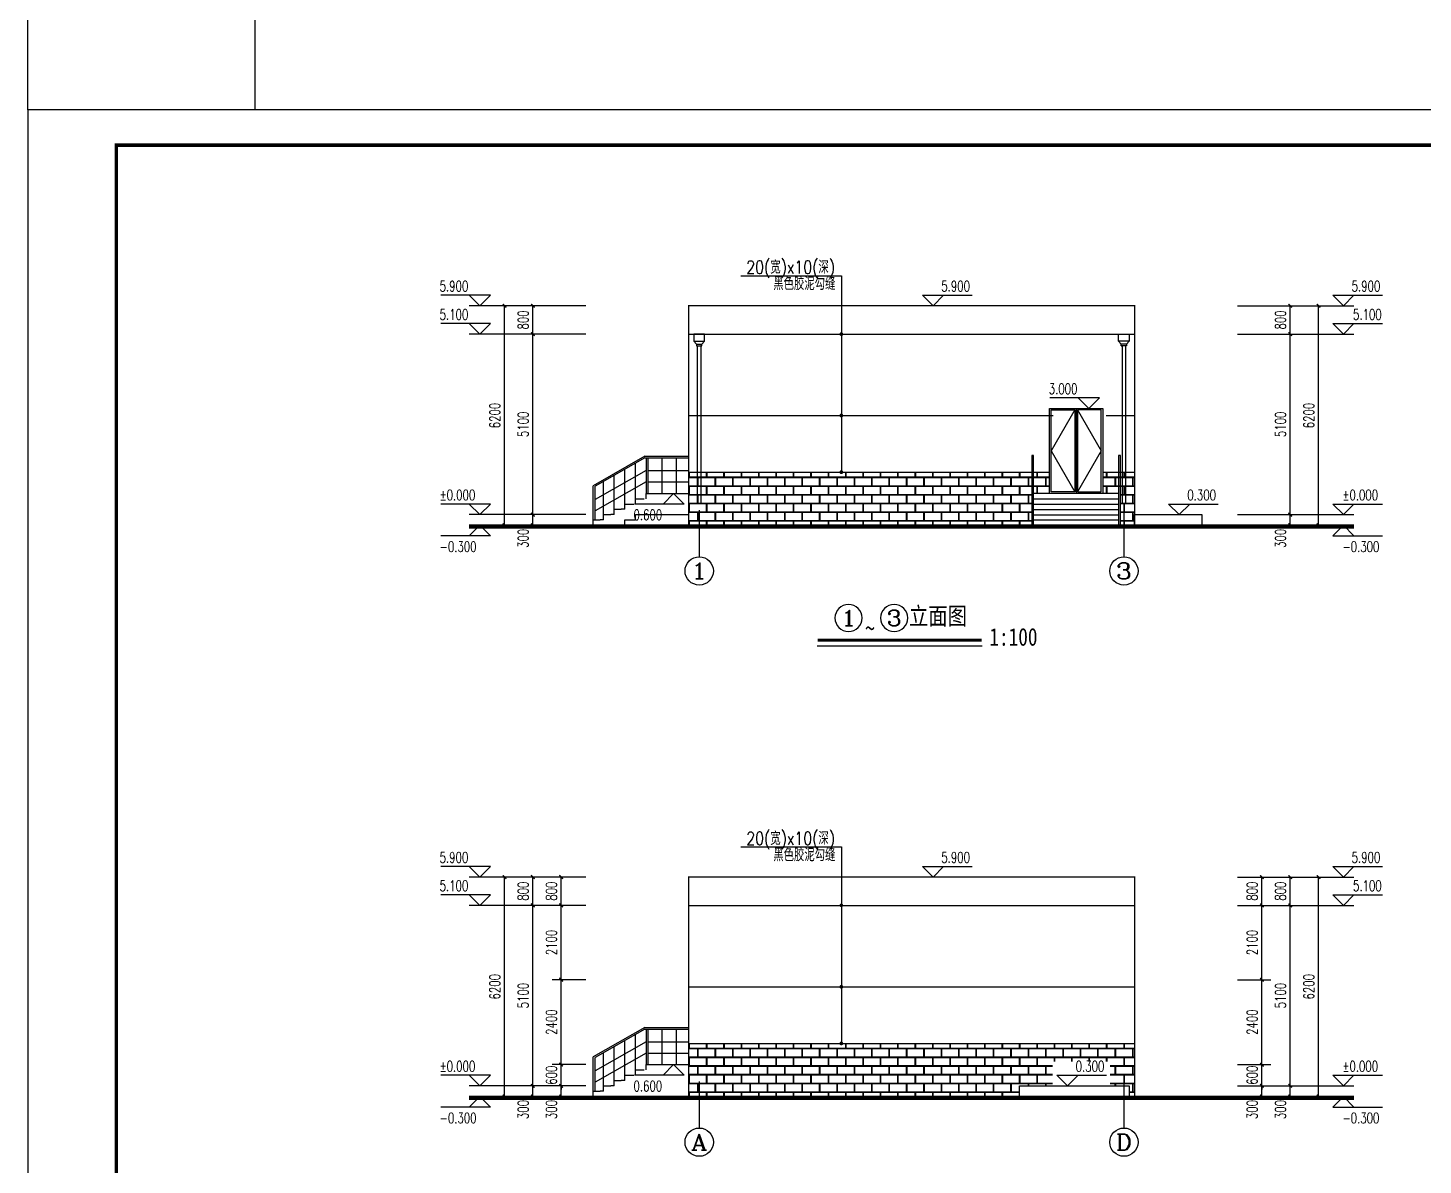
# Model space of a CAD drawing. Extents: x 5066963 to 5185393, y -485691 to -238129.
# Drawn here: x 5095824 to 5135242, y -456108 to -423979 of the extents above; entities that cross this region are included whole.
import ezdxf
from ezdxf.enums import TextEntityAlignment as Align

# ---------------------------------------------------------------- set-up
doc = ezdxf.new("R2010")
doc.units = 0
doc.header["$LTSCALE"] = 1000
doc.header["$MEASUREMENT"] = 0
doc.linetypes.add('DASH', pattern=[0.35, 0.25, -0.1])
doc.layers.get('0').update_dxf_attribs({"linetype": 'CONTINUOUS'})
doc.layers.get('Defpoints').update_dxf_attribs({"linetype": 'CONTINUOUS'})
doc.layers.add('_0', color=7, linetype='CONTINUOUS', lineweight=25)
for name, color, linetype in [('AXIS', 3, 'CONTINUOUS'), ('AXIS_TEXT', 7, 'CONTINUOUS'), ('DIM_ELEV', 3, 'CONTINUOUS'), ('E_STRM', 7, 'CONTINUOUS'), ('PUB_DIM', 3, 'CONTINUOUS'), ('PUB_TEXT', 7, 'CONTINUOUS'), ('PUB_TITLE', 4, 'CONTINUOUS'), ('WINDOW', 4, 'CONTINUOUS'), ('图名', 15, 'CONTINUOUS'), ('填充', 251, 'CONTINUOUS')]:
    doc.layers.add(name, color=color, linetype=linetype)
doc.styles.add('_HZTXT', font='txt.shx', dxfattribs={"width": 0.8, "bigfont": 'HZTXT.shx'})
doc.styles.add('_TCH_AXIS', font='COMPLEX', dxfattribs={"bigfont": 'GBCBIG'})
doc.styles.add('_TCH_DIM', font='SIMPLEX', dxfattribs={"bigfont": 'GBCBIG'})
doc.styles.add('_TCH_DIM_T3', font='SIMPLEX', dxfattribs={"width": 0.705882, "bigfont": 'GBCBIG'})
doc.styles.add('COMPLEX', font='COMPLEX')
doc.styles.add('宋体', font='', dxfattribs={"width": 0.7})
doc.styles.get('宋体').set_extended_font_data('SimSun')
doc.dimstyles.new('_TCH_ARCH&&100', dxfattribs={"dimtxt": 297.5, "dimasz": 100, "dimexe": 250, "dimexo": 300, "dimgap": 126.25, "dimtad": 1, "dimdec": 0, "dimzin": 0, "dimdsep": 46, "dimtxsty": '_TCH_DIM_T3', "dimblk": 'ARCHTICK', "dimcen": 0.09, "dimclrt": 7, "dimazin": 2, "dimtfac": 1, "dimtdec": 0, "dimtix": 1, "dimtmove": 2, "dimatfit": 3, "dimfxl": 0, "dimtolj": 1, "dimtzin": 0, "dimarcsym": 0})

# ---------------------------------------------------------------- blocks, each defined once
blk = doc.blocks.new('_ArchTick')
at = {"color": 0, "linetype": 'ByBlock', "const_width": 0.4}
blk.add_lwpolyline([(-0.5, -0.5), (0.5, 0.5)], dxfattribs=at)
blk = doc.blocks.new('*D131')
at = {"layer": 'Defpoints', "color": 0}
for p in [(5129696, -453869), (5130689, -453869), (5129696, -454169)]:
    blk.add_point(p, dxfattribs=at)
at = {"layer": 'PUB_DIM', "color": 0, "lineweight": -2}
for p, q in [((5129996, -453869), (5130939, -453869)), ((5130689, -454169), (5130689, -453869)), ((5129996, -454169), (5130939, -454169))]:
    blk.add_line(p, q, dxfattribs=at)
at = {"layer": 'PUB_DIM', "color": 0, "lineweight": -2, "xscale": 100, "yscale": 100, "zscale": 100}
for p, rotation in [((5130689, -453869), 90), ((5130689, -454169), 270)]:
    blk.add_blockref('_ArchTick', p, dxfattribs=dict(at, rotation=rotation))
at = {"layer": 'PUB_DIM', "color": 7, "insert": (5130414, -454539), "char_height": 297.5, "attachment_point": 5, "rotation": 90, "style": '_TCH_DIM_T3'}
blk.add_mtext('\\A1;300', dxfattribs=at)
blk = doc.blocks.new('*D132')
at = {"layer": 'Defpoints', "color": 0}
for p in [(5129696, -453269), (5130689, -453269), (5129696, -453869)]:
    blk.add_point(p, dxfattribs=at)
at = {"layer": 'PUB_DIM', "color": 0, "lineweight": -2}
for p, q in [((5129996, -453269), (5130939, -453269)), ((5130689, -453269), (5130689, -453169)), ((5130689, -453869), (5130689, -453269)), ((5129996, -453869), (5130939, -453869)), ((5130689, -453869), (5130689, -453969))]:
    blk.add_line(p, q, dxfattribs=at)
at = {"layer": 'PUB_DIM', "color": 0, "lineweight": -2, "xscale": 100, "yscale": 100, "zscale": 100}
for p, rotation in [((5130689, -453269), 270), ((5130689, -453869), 90)]:
    blk.add_blockref('_ArchTick', p, dxfattribs=dict(at, rotation=rotation))
at = {"layer": 'PUB_DIM', "color": 7, "insert": (5130414, -453569), "char_height": 297.5, "attachment_point": 5, "rotation": 90, "style": '_TCH_DIM_T3'}
blk.add_mtext('\\A1;600', dxfattribs=at)
blk = doc.blocks.new('*D133')
at = {"layer": 'Defpoints', "color": 0}
for p in [(5129696, -450869), (5130689, -450869), (5129696, -453269)]:
    blk.add_point(p, dxfattribs=at)
at = {"layer": 'PUB_DIM', "color": 0, "lineweight": -2}
for p, q in [((5129996, -450869), (5130939, -450869)), ((5130689, -453269), (5130689, -450869)), ((5129996, -453269), (5130939, -453269))]:
    blk.add_line(p, q, dxfattribs=at)
at = {"layer": 'PUB_DIM', "color": 0, "lineweight": -2, "xscale": 100, "yscale": 100, "zscale": 100}
for p, rotation in [((5130689, -450869), 90), ((5130689, -453269), 270)]:
    blk.add_blockref('_ArchTick', p, dxfattribs=dict(at, rotation=rotation))
at = {"layer": 'PUB_DIM', "color": 7, "insert": (5130414, -452069), "char_height": 297.5, "attachment_point": 5, "rotation": 90, "style": '_TCH_DIM_T3'}
blk.add_mtext('\\A1;2400', dxfattribs=at)
blk = doc.blocks.new('*D134')
at = {"layer": 'Defpoints', "color": 0}
for p in [(5129696, -448769), (5130689, -448769), (5129696, -450869)]:
    blk.add_point(p, dxfattribs=at)
at = {"layer": 'PUB_DIM', "color": 0, "lineweight": -2}
for p, q in [((5129996, -448769), (5130939, -448769)), ((5130689, -450869), (5130689, -448769)), ((5129996, -450869), (5130939, -450869))]:
    blk.add_line(p, q, dxfattribs=at)
at = {"layer": 'PUB_DIM', "color": 0, "lineweight": -2, "xscale": 100, "yscale": 100, "zscale": 100}
for p, rotation in [((5130689, -448769), 90), ((5130689, -450869), 270)]:
    blk.add_blockref('_ArchTick', p, dxfattribs=dict(at, rotation=rotation))
at = {"layer": 'PUB_DIM', "color": 7, "insert": (5130414, -449819), "char_height": 297.5, "attachment_point": 5, "rotation": 90, "style": '_TCH_DIM_T3'}
blk.add_mtext('\\A1;2100', dxfattribs=at)
blk = doc.blocks.new('*D135')
at = {"layer": 'Defpoints', "color": 0}
for p in [(5129696, -447969), (5130689, -447969), (5129696, -448769)]:
    blk.add_point(p, dxfattribs=at)
at = {"layer": 'PUB_DIM', "color": 0, "lineweight": -2}
for p, q in [((5129996, -447969), (5130939, -447969)), ((5130689, -448769), (5130689, -447969)), ((5129996, -448769), (5130939, -448769))]:
    blk.add_line(p, q, dxfattribs=at)
at = {"layer": 'PUB_DIM', "color": 0, "lineweight": -2, "xscale": 100, "yscale": 100, "zscale": 100}
for p, rotation in [((5130689, -447969), 90), ((5130689, -448769), 270)]:
    blk.add_blockref('_ArchTick', p, dxfattribs=dict(at, rotation=rotation))
at = {"layer": 'PUB_DIM', "color": 7, "insert": (5130414, -448369), "char_height": 297.5, "attachment_point": 5, "rotation": 90, "style": '_TCH_DIM_T3'}
blk.add_mtext('\\A1;800', dxfattribs=at)
blk = doc.blocks.new('*D136')
at = {"layer": 'Defpoints', "color": 0}
for p in [(5110890, -453869), (5111884, -453869), (5111884, -454169)]:
    blk.add_point(p, dxfattribs=at)
at = {"layer": 'PUB_DIM', "color": 0, "lineweight": -2}
for p, q in [((5111584, -453869), (5110640, -453869)), ((5110890, -454169), (5110890, -453869)), ((5111584, -454169), (5110640, -454169))]:
    blk.add_line(p, q, dxfattribs=at)
at = {"layer": 'PUB_DIM', "color": 0, "lineweight": -2, "xscale": 100, "yscale": 100, "zscale": 100}
for p, rotation in [((5110890, -453869), 90), ((5110890, -454169), 270)]:
    blk.add_blockref('_ArchTick', p, dxfattribs=dict(at, rotation=rotation))
at = {"layer": 'PUB_DIM', "color": 7, "insert": (5110615, -454539), "char_height": 297.5, "attachment_point": 5, "rotation": 90, "style": '_TCH_DIM_T3'}
blk.add_mtext('\\A1;300', dxfattribs=at)
blk = doc.blocks.new('*D137')
at = {"layer": 'Defpoints', "color": 0}
for p in [(5110890, -453269), (5111884, -453269), (5111884, -453869)]:
    blk.add_point(p, dxfattribs=at)
at = {"layer": 'PUB_DIM', "color": 0, "lineweight": -2}
for p, q in [((5111584, -453269), (5110640, -453269)), ((5110890, -453269), (5110890, -453169)), ((5110890, -453869), (5110890, -453269)), ((5111584, -453869), (5110640, -453869)), ((5110890, -453869), (5110890, -453969))]:
    blk.add_line(p, q, dxfattribs=at)
at = {"layer": 'PUB_DIM', "color": 0, "lineweight": -2, "xscale": 100, "yscale": 100, "zscale": 100}
for p, rotation in [((5110890, -453269), 270), ((5110890, -453869), 90)]:
    blk.add_blockref('_ArchTick', p, dxfattribs=dict(at, rotation=rotation))
at = {"layer": 'PUB_DIM', "color": 7, "insert": (5110615, -453569), "char_height": 297.5, "attachment_point": 5, "rotation": 90, "style": '_TCH_DIM_T3'}
blk.add_mtext('\\A1;600', dxfattribs=at)
blk = doc.blocks.new('*D138')
at = {"layer": 'Defpoints', "color": 0}
for p in [(5110890, -450869), (5111884, -450869), (5111884, -453269)]:
    blk.add_point(p, dxfattribs=at)
at = {"layer": 'PUB_DIM', "color": 0, "lineweight": -2}
for p, q in [((5111584, -450869), (5110640, -450869)), ((5110890, -453269), (5110890, -450869)), ((5111584, -453269), (5110640, -453269))]:
    blk.add_line(p, q, dxfattribs=at)
at = {"layer": 'PUB_DIM', "color": 0, "lineweight": -2, "xscale": 100, "yscale": 100, "zscale": 100}
for p, rotation in [((5110890, -450869), 90), ((5110890, -453269), 270)]:
    blk.add_blockref('_ArchTick', p, dxfattribs=dict(at, rotation=rotation))
at = {"layer": 'PUB_DIM', "color": 7, "insert": (5110615, -452069), "char_height": 297.5, "attachment_point": 5, "rotation": 90, "style": '_TCH_DIM_T3'}
blk.add_mtext('\\A1;2400', dxfattribs=at)
blk = doc.blocks.new('*D139')
at = {"layer": 'Defpoints', "color": 0}
for p in [(5110890, -448769), (5111884, -448769), (5111884, -450869)]:
    blk.add_point(p, dxfattribs=at)
at = {"layer": 'PUB_DIM', "color": 0, "lineweight": -2}
for p, q in [((5111584, -448769), (5110640, -448769)), ((5110890, -450869), (5110890, -448769)), ((5111584, -450869), (5110640, -450869))]:
    blk.add_line(p, q, dxfattribs=at)
at = {"layer": 'PUB_DIM', "color": 0, "lineweight": -2, "xscale": 100, "yscale": 100, "zscale": 100}
for p, rotation in [((5110890, -448769), 90), ((5110890, -450869), 270)]:
    blk.add_blockref('_ArchTick', p, dxfattribs=dict(at, rotation=rotation))
at = {"layer": 'PUB_DIM', "color": 7, "insert": (5110615, -449819), "char_height": 297.5, "attachment_point": 5, "rotation": 90, "style": '_TCH_DIM_T3'}
blk.add_mtext('\\A1;2100', dxfattribs=at)
blk = doc.blocks.new('*D140')
at = {"layer": 'Defpoints', "color": 0}
for p in [(5110890, -447969), (5111884, -447969), (5111884, -448769)]:
    blk.add_point(p, dxfattribs=at)
at = {"layer": 'PUB_DIM', "color": 0, "lineweight": -2}
for p, q in [((5111584, -447969), (5110640, -447969)), ((5110890, -448769), (5110890, -447969)), ((5111584, -448769), (5110640, -448769))]:
    blk.add_line(p, q, dxfattribs=at)
at = {"layer": 'PUB_DIM', "color": 0, "lineweight": -2, "xscale": 100, "yscale": 100, "zscale": 100}
for p, rotation in [((5110890, -447969), 90), ((5110890, -448769), 270)]:
    blk.add_blockref('_ArchTick', p, dxfattribs=dict(at, rotation=rotation))
at = {"layer": 'PUB_DIM', "color": 7, "insert": (5110615, -448369), "char_height": 297.5, "attachment_point": 5, "rotation": 90, "style": '_TCH_DIM_T3'}
blk.add_mtext('\\A1;800', dxfattribs=at)
blk = doc.blocks.new('*D153')
at = {"layer": 'Defpoints', "color": 0}
for p in [(5129696, -447969), (5132289, -447969), (5129696, -454169)]:
    blk.add_point(p, dxfattribs=at)
at = {"layer": 'PUB_DIM', "color": 0, "lineweight": -2}
for p, q in [((5129996, -447969), (5132539, -447969)), ((5132289, -454169), (5132289, -447969)), ((5129996, -454169), (5132539, -454169))]:
    blk.add_line(p, q, dxfattribs=at)
at = {"layer": 'PUB_DIM', "color": 0, "lineweight": -2, "xscale": 100, "yscale": 100, "zscale": 100}
for p, rotation in [((5132289, -447969), 90), ((5132289, -454169), 270)]:
    blk.add_blockref('_ArchTick', p, dxfattribs=dict(at, rotation=rotation))
at = {"layer": 'PUB_DIM', "color": 7, "insert": (5132014, -451069), "char_height": 297.5, "attachment_point": 5, "rotation": 90, "style": '_TCH_DIM_T3'}
blk.add_mtext('\\A1;6200', dxfattribs=at)
blk = doc.blocks.new('*D154')
at = {"layer": 'Defpoints', "color": 0}
for p in [(5129696, -453869), (5131489, -453869), (5129696, -454169)]:
    blk.add_point(p, dxfattribs=at)
at = {"layer": 'PUB_DIM', "color": 0, "lineweight": -2}
for p, q in [((5129996, -453869), (5131739, -453869)), ((5131489, -454169), (5131489, -453869)), ((5129996, -454169), (5131739, -454169))]:
    blk.add_line(p, q, dxfattribs=at)
at = {"layer": 'PUB_DIM', "color": 0, "lineweight": -2, "xscale": 100, "yscale": 100, "zscale": 100}
for p, rotation in [((5131489, -453869), 90), ((5131489, -454169), 270)]:
    blk.add_blockref('_ArchTick', p, dxfattribs=dict(at, rotation=rotation))
at = {"layer": 'PUB_DIM', "color": 7, "insert": (5131214, -454539), "char_height": 297.5, "attachment_point": 5, "rotation": 90, "style": '_TCH_DIM_T3'}
blk.add_mtext('\\A1;300', dxfattribs=at)
blk = doc.blocks.new('*D155')
at = {"layer": 'Defpoints', "color": 0}
for p in [(5129696, -448769), (5131489, -448769), (5129696, -453869)]:
    blk.add_point(p, dxfattribs=at)
at = {"layer": 'PUB_DIM', "color": 0, "lineweight": -2}
for p, q in [((5129996, -448769), (5131739, -448769)), ((5131489, -453869), (5131489, -448769)), ((5129996, -453869), (5131739, -453869))]:
    blk.add_line(p, q, dxfattribs=at)
at = {"layer": 'PUB_DIM', "color": 0, "lineweight": -2, "xscale": 100, "yscale": 100, "zscale": 100}
for p, rotation in [((5131489, -448769), 90), ((5131489, -453869), 270)]:
    blk.add_blockref('_ArchTick', p, dxfattribs=dict(at, rotation=rotation))
at = {"layer": 'PUB_DIM', "color": 7, "insert": (5131214, -451319), "char_height": 297.5, "attachment_point": 5, "rotation": 90, "style": '_TCH_DIM_T3'}
blk.add_mtext('\\A1;5100', dxfattribs=at)
blk = doc.blocks.new('*D156')
at = {"layer": 'Defpoints', "color": 0}
for p in [(5129696, -447969), (5131489, -447969), (5129696, -448769)]:
    blk.add_point(p, dxfattribs=at)
at = {"layer": 'PUB_DIM', "color": 0, "lineweight": -2}
for p, q in [((5129996, -447969), (5131739, -447969)), ((5131489, -448769), (5131489, -447969)), ((5129996, -448769), (5131739, -448769))]:
    blk.add_line(p, q, dxfattribs=at)
at = {"layer": 'PUB_DIM', "color": 0, "lineweight": -2, "xscale": 100, "yscale": 100, "zscale": 100}
for p, rotation in [((5131489, -447969), 90), ((5131489, -448769), 270)]:
    blk.add_blockref('_ArchTick', p, dxfattribs=dict(at, rotation=rotation))
at = {"layer": 'PUB_DIM', "color": 7, "insert": (5131214, -448369), "char_height": 297.5, "attachment_point": 5, "rotation": 90, "style": '_TCH_DIM_T3'}
blk.add_mtext('\\A1;800', dxfattribs=at)
blk = doc.blocks.new('*D157')
at = {"layer": 'Defpoints', "color": 0}
for p in [(5109290, -447969), (5111884, -447969), (5111884, -454169)]:
    blk.add_point(p, dxfattribs=at)
at = {"layer": 'PUB_DIM', "color": 0, "lineweight": -2}
for p, q in [((5111584, -447969), (5109040, -447969)), ((5109290, -454169), (5109290, -447969)), ((5111584, -454169), (5109040, -454169))]:
    blk.add_line(p, q, dxfattribs=at)
at = {"layer": 'PUB_DIM', "color": 0, "lineweight": -2, "xscale": 100, "yscale": 100, "zscale": 100}
for p, rotation in [((5109290, -447969), 90), ((5109290, -454169), 270)]:
    blk.add_blockref('_ArchTick', p, dxfattribs=dict(at, rotation=rotation))
at = {"layer": 'PUB_DIM', "color": 7, "insert": (5109015, -451069), "char_height": 297.5, "attachment_point": 5, "rotation": 90, "style": '_TCH_DIM_T3'}
blk.add_mtext('\\A1;6200', dxfattribs=at)
blk = doc.blocks.new('*D158')
at = {"layer": 'Defpoints', "color": 0}
for p in [(5110090, -453869), (5111884, -453869), (5111884, -454169)]:
    blk.add_point(p, dxfattribs=at)
at = {"layer": 'PUB_DIM', "color": 0, "lineweight": -2}
for p, q in [((5111584, -453869), (5109840, -453869)), ((5110090, -454169), (5110090, -453869)), ((5111584, -454169), (5109840, -454169))]:
    blk.add_line(p, q, dxfattribs=at)
at = {"layer": 'PUB_DIM', "color": 0, "lineweight": -2, "xscale": 100, "yscale": 100, "zscale": 100}
for p, rotation in [((5110090, -453869), 90), ((5110090, -454169), 270)]:
    blk.add_blockref('_ArchTick', p, dxfattribs=dict(at, rotation=rotation))
at = {"layer": 'PUB_DIM', "color": 7, "insert": (5109815, -454539), "char_height": 297.5, "attachment_point": 5, "rotation": 90, "style": '_TCH_DIM_T3'}
blk.add_mtext('\\A1;300', dxfattribs=at)
blk = doc.blocks.new('*D159')
at = {"layer": 'Defpoints', "color": 0}
for p in [(5110090, -448769), (5111884, -448769), (5111884, -453869)]:
    blk.add_point(p, dxfattribs=at)
at = {"layer": 'PUB_DIM', "color": 0, "lineweight": -2}
for p, q in [((5111584, -448769), (5109840, -448769)), ((5110090, -453869), (5110090, -448769)), ((5111584, -453869), (5109840, -453869))]:
    blk.add_line(p, q, dxfattribs=at)
at = {"layer": 'PUB_DIM', "color": 0, "lineweight": -2, "xscale": 100, "yscale": 100, "zscale": 100}
for p, rotation in [((5110090, -448769), 90), ((5110090, -453869), 270)]:
    blk.add_blockref('_ArchTick', p, dxfattribs=dict(at, rotation=rotation))
at = {"layer": 'PUB_DIM', "color": 7, "insert": (5109815, -451319), "char_height": 297.5, "attachment_point": 5, "rotation": 90, "style": '_TCH_DIM_T3'}
blk.add_mtext('\\A1;5100', dxfattribs=at)
blk = doc.blocks.new('*D160')
at = {"layer": 'Defpoints', "color": 0}
for p in [(5110090, -447969), (5111884, -447969), (5111884, -448769)]:
    blk.add_point(p, dxfattribs=at)
at = {"layer": 'PUB_DIM', "color": 0, "lineweight": -2}
for p, q in [((5111584, -447969), (5109840, -447969)), ((5110090, -448769), (5110090, -447969)), ((5111584, -448769), (5109840, -448769))]:
    blk.add_line(p, q, dxfattribs=at)
at = {"layer": 'PUB_DIM', "color": 0, "lineweight": -2, "xscale": 100, "yscale": 100, "zscale": 100}
for p, rotation in [((5110090, -447969), 90), ((5110090, -448769), 270)]:
    blk.add_blockref('_ArchTick', p, dxfattribs=dict(at, rotation=rotation))
at = {"layer": 'PUB_DIM', "color": 7, "insert": (5109815, -448369), "char_height": 297.5, "attachment_point": 5, "rotation": 90, "style": '_TCH_DIM_T3'}
blk.add_mtext('\\A1;800', dxfattribs=at)
blk = doc.blocks.new('*D169')
at = {"layer": 'Defpoints', "color": 0}
for p in [(5129696, -431830), (5132289, -431830), (5129696, -438030)]:
    blk.add_point(p, dxfattribs=at)
at = {"layer": 'PUB_DIM', "color": 0, "lineweight": -2}
for p, q in [((5129996, -431830), (5132539, -431830)), ((5132289, -438030), (5132289, -431830)), ((5129996, -438030), (5132539, -438030))]:
    blk.add_line(p, q, dxfattribs=at)
at = {"layer": 'PUB_DIM', "color": 0, "lineweight": -2, "xscale": 100, "yscale": 100, "zscale": 100}
for p, rotation in [((5132289, -431830), 90), ((5132289, -438030), 270)]:
    blk.add_blockref('_ArchTick', p, dxfattribs=dict(at, rotation=rotation))
at = {"layer": 'PUB_DIM', "color": 7, "insert": (5132014, -434930), "char_height": 297.5, "attachment_point": 5, "rotation": 90, "style": '_TCH_DIM_T3'}
blk.add_mtext('\\A1;6200', dxfattribs=at)
blk = doc.blocks.new('*D170')
at = {"layer": 'Defpoints', "color": 0}
for p in [(5129696, -437730), (5131489, -437730), (5129696, -438030)]:
    blk.add_point(p, dxfattribs=at)
at = {"layer": 'PUB_DIM', "color": 0, "lineweight": -2}
for p, q in [((5129996, -437730), (5131739, -437730)), ((5131489, -438030), (5131489, -437730)), ((5129996, -438030), (5131739, -438030))]:
    blk.add_line(p, q, dxfattribs=at)
at = {"layer": 'PUB_DIM', "color": 0, "lineweight": -2, "xscale": 100, "yscale": 100, "zscale": 100}
for p, rotation in [((5131489, -437730), 90), ((5131489, -438030), 270)]:
    blk.add_blockref('_ArchTick', p, dxfattribs=dict(at, rotation=rotation))
at = {"layer": 'PUB_DIM', "color": 7, "insert": (5131214, -438400), "char_height": 297.5, "attachment_point": 5, "rotation": 90, "style": '_TCH_DIM_T3'}
blk.add_mtext('\\A1;300', dxfattribs=at)
blk = doc.blocks.new('*D171')
at = {"layer": 'Defpoints', "color": 0}
for p in [(5129696, -432630), (5131489, -432630), (5129696, -437730)]:
    blk.add_point(p, dxfattribs=at)
at = {"layer": 'PUB_DIM', "color": 0, "lineweight": -2}
for p, q in [((5129996, -432630), (5131739, -432630)), ((5131489, -437730), (5131489, -432630)), ((5129996, -437730), (5131739, -437730))]:
    blk.add_line(p, q, dxfattribs=at)
at = {"layer": 'PUB_DIM', "color": 0, "lineweight": -2, "xscale": 100, "yscale": 100, "zscale": 100}
for p, rotation in [((5131489, -432630), 90), ((5131489, -437730), 270)]:
    blk.add_blockref('_ArchTick', p, dxfattribs=dict(at, rotation=rotation))
at = {"layer": 'PUB_DIM', "color": 7, "insert": (5131214, -435180), "char_height": 297.5, "attachment_point": 5, "rotation": 90, "style": '_TCH_DIM_T3'}
blk.add_mtext('\\A1;5100', dxfattribs=at)
blk = doc.blocks.new('*D172')
at = {"layer": 'Defpoints', "color": 0}
for p in [(5129696, -431830), (5131489, -431830), (5129696, -432630)]:
    blk.add_point(p, dxfattribs=at)
at = {"layer": 'PUB_DIM', "color": 0, "lineweight": -2}
for p, q in [((5129996, -431830), (5131739, -431830)), ((5131489, -432630), (5131489, -431830)), ((5129996, -432630), (5131739, -432630))]:
    blk.add_line(p, q, dxfattribs=at)
at = {"layer": 'PUB_DIM', "color": 0, "lineweight": -2, "xscale": 100, "yscale": 100, "zscale": 100}
for p, rotation in [((5131489, -431830), 90), ((5131489, -432630), 270)]:
    blk.add_blockref('_ArchTick', p, dxfattribs=dict(at, rotation=rotation))
at = {"layer": 'PUB_DIM', "color": 7, "insert": (5131214, -432230), "char_height": 297.5, "attachment_point": 5, "rotation": 90, "style": '_TCH_DIM_T3'}
blk.add_mtext('\\A1;800', dxfattribs=at)
blk = doc.blocks.new('*D173')
at = {"layer": 'Defpoints', "color": 0}
for p in [(5109290, -431830), (5111884, -431830), (5111884, -438030)]:
    blk.add_point(p, dxfattribs=at)
at = {"layer": 'PUB_DIM', "color": 0, "lineweight": -2}
for p, q in [((5111584, -431830), (5109040, -431830)), ((5109290, -438030), (5109290, -431830)), ((5111584, -438030), (5109040, -438030))]:
    blk.add_line(p, q, dxfattribs=at)
at = {"layer": 'PUB_DIM', "color": 0, "lineweight": -2, "xscale": 100, "yscale": 100, "zscale": 100}
for p, rotation in [((5109290, -431830), 90), ((5109290, -438030), 270)]:
    blk.add_blockref('_ArchTick', p, dxfattribs=dict(at, rotation=rotation))
at = {"layer": 'PUB_DIM', "color": 7, "insert": (5109015, -434930), "char_height": 297.5, "attachment_point": 5, "rotation": 90, "style": '_TCH_DIM_T3'}
blk.add_mtext('\\A1;6200', dxfattribs=at)
blk = doc.blocks.new('*D174')
at = {"layer": 'Defpoints', "color": 0}
for p in [(5110090, -437730), (5111884, -437730), (5111884, -438030)]:
    blk.add_point(p, dxfattribs=at)
at = {"layer": 'PUB_DIM', "color": 0, "lineweight": -2}
for p, q in [((5111584, -437730), (5109840, -437730)), ((5110090, -438030), (5110090, -437730)), ((5111584, -438030), (5109840, -438030))]:
    blk.add_line(p, q, dxfattribs=at)
at = {"layer": 'PUB_DIM', "color": 0, "lineweight": -2, "xscale": 100, "yscale": 100, "zscale": 100}
for p, rotation in [((5110090, -437730), 90), ((5110090, -438030), 270)]:
    blk.add_blockref('_ArchTick', p, dxfattribs=dict(at, rotation=rotation))
at = {"layer": 'PUB_DIM', "color": 7, "insert": (5109815, -438400), "char_height": 297.5, "attachment_point": 5, "rotation": 90, "style": '_TCH_DIM_T3'}
blk.add_mtext('\\A1;300', dxfattribs=at)
blk = doc.blocks.new('*D175')
at = {"layer": 'Defpoints', "color": 0}
for p in [(5110090, -432630), (5111884, -432630), (5111884, -437730)]:
    blk.add_point(p, dxfattribs=at)
at = {"layer": 'PUB_DIM', "color": 0, "lineweight": -2}
for p, q in [((5111584, -432630), (5109840, -432630)), ((5110090, -437730), (5110090, -432630)), ((5111584, -437730), (5109840, -437730))]:
    blk.add_line(p, q, dxfattribs=at)
at = {"layer": 'PUB_DIM', "color": 0, "lineweight": -2, "xscale": 100, "yscale": 100, "zscale": 100}
for p, rotation in [((5110090, -432630), 90), ((5110090, -437730), 270)]:
    blk.add_blockref('_ArchTick', p, dxfattribs=dict(at, rotation=rotation))
at = {"layer": 'PUB_DIM', "color": 7, "insert": (5109815, -435180), "char_height": 297.5, "attachment_point": 5, "rotation": 90, "style": '_TCH_DIM_T3'}
blk.add_mtext('\\A1;5100', dxfattribs=at)
blk = doc.blocks.new('*D176')
at = {"layer": 'Defpoints', "color": 0}
for p in [(5110090, -431830), (5111884, -431830), (5111884, -432630)]:
    blk.add_point(p, dxfattribs=at)
at = {"layer": 'PUB_DIM', "color": 0, "lineweight": -2}
for p, q in [((5111584, -431830), (5109840, -431830)), ((5110090, -432630), (5110090, -431830)), ((5111584, -432630), (5109840, -432630))]:
    blk.add_line(p, q, dxfattribs=at)
at = {"layer": 'PUB_DIM', "color": 0, "lineweight": -2, "xscale": 100, "yscale": 100, "zscale": 100}
for p, rotation in [((5110090, -431830), 90), ((5110090, -432630), 270)]:
    blk.add_blockref('_ArchTick', p, dxfattribs=dict(at, rotation=rotation))
at = {"layer": 'PUB_DIM', "color": 7, "insert": (5109815, -432230), "char_height": 297.5, "attachment_point": 5, "rotation": 90, "style": '_TCH_DIM_T3'}
blk.add_mtext('\\A1;800', dxfattribs=at)
blk = doc.blocks.new('_RAINH')
blk.add_lwpolyline([(-150, 0), (-150, -200), (150, -200), (150, 0)], close=True)
for points in [[(-150, -200), (-75, -280), (75, -280), (150, -200)], [(-75, -280), (-75, -330), (75, -330), (75, -280)]]:
    blk.add_lwpolyline(points)
blk = doc.blocks.new('_AXISO')
blk.add_circle((0, 0), 0.5)
at = {"layer": 'AXIS_TEXT', "style": 'COMPLEX', "width": 1.041667}
blk.add_attdef('A', text='', height=0.56, dxfattribs=at).set_placement((-0.25, -0.28), (0.25, -0.28), align=Align.FIT)

msp = doc.modelspace()

# ---------------------------------------------------------------- hatches: boundary and pattern name
at = {"layer": '填充'}
h = msp.add_hatch(dxfattribs=at)
h.set_pattern_fill('AR-B816C', color=256, scale=200)
h.set_pattern_definition([(0, (2756363.54, 449042.41), (245.692378, 245.692378), [479.86793, -11.51682]), (0, (2756117.85, 449053.93), (245.692378, 245.692378), [479.86793, -11.51682]), (90, (2756363.54, 449042.41), (-245.692378, 245.692378), [-257.20918, 234.17555]), (90, (2756352.03, 449042.41), (-245.692378, 245.692378), [-257.20918, 234.17555])])
edge = h.paths.add_edge_path()
edge.add_line((5124689.6, -437130), (5124689.6, -436530))
edge.add_line((5124689.6, -436530), (5116449.2, -436530))
edge.add_arc((5116422.4, -436530), 26.8, -180, 0, ccw=False)
edge.add_line((5116395.6, -436530), (5114489.9, -436530))
edge.add_line((5114489.9, -436530), (5114489.9, -438030))
edge.add_line((5114489.9, -438030), (5124239.6, -438030))
edge.add_line((5124239.6, -438030), (5124239.6, -437130))
edge.add_line((5124239.6, -437130), (5124689.6, -437130))
h.paths.add_polyline_path([(5126189.6, -436530), (5126189.6, -437130), (5126689.6, -437130), (5126689.6, -438030), (5127089.9, -438030), (5127089.9, -436530)])
h = msp.add_hatch(dxfattribs=at)
h.set_pattern_fill('AR-B816C', color=256, scale=200)
h.set_pattern_definition([(0, (2756363.54, 432903.2), (245.692378, 245.692378), [479.86793, -11.51682]), (0, (2756117.85, 432914.72), (245.692378, 245.692378), [479.86793, -11.51682]), (90, (2756363.54, 432903.2), (-245.692378, 245.692378), [-257.20918, 234.17555]), (90, (2756352.03, 432903.2), (-245.692378, 245.692378), [-257.20918, 234.17555])])
h.paths.add_polyline_path([(5124771.5, -453869.2), (5126397, -453869.2), (5126397, -453181.7), (5124771.5, -453181.7)], flags=17)
h.paths.add_polyline_path([(5114489.9, -452669.2), (5114489.9, -454169.2), (5123840.1, -454169.2), (5123840.1, -453869.2), (5126940.1, -453869.2), (5126940.1, -454169.2), (5127089.9, -454169.2), (5127089.9, -452669.2)])

# ---------------------------------------------------------------- linework, layer by layer
for p, q in [((5114739.9, -437430), (5114739.9, -432959.8)), ((5114864.9, -432959.8), (5114839.9, -432959.8)), ((5114839.9, -432959.8), (5114839.9, -437430)), ((5126714.9, -432959.8), (5126739.9, -432959.8)), ((5126739.9, -432959.8), (5126739.9, -437430)), ((5126839.9, -437430), (5126839.9, -432959.8)), ((5113339.9, -436130), (5113339.9, -437130)), ((5113339.9, -452269.2), (5113339.9, -453269.2))]:
    msp.add_line(p, q)
at = {"color": 8}
for p, q in [((5113256.3, -436080), (5111789.9, -436912.9)), ((5113256.3, -436130), (5111849.9, -436928.9)), ((5112989.9, -437280), (5112989.9, -436279.6)), ((5113256.3, -436130), (5114489.9, -436130)), ((5113256.4, -436080), (5114489.9, -436080)), ((5113289.9, -436130), (5113289.9, -437130)), ((5113339.9, -436130), (5113339.9, -437130)), ((5113742.7, -437130), (5113742.7, -436130)), ((5114147.9, -437130), (5114147.9, -436130)), ((5124239.6, -436060), (5124189.6, -436060)), ((5124189.6, -436060), (5124189.6, -438030)), ((5124239.6, -438030), (5124239.6, -436060)), ((5126689.6, -436061.4), (5126639.6, -436061.4)), ((5126639.6, -436061.4), (5126639.6, -438031.4)), ((5126689.6, -438031.4), (5126689.6, -436061.4)), ((5113289.9, -436484.2), (5111849.9, -437302.2)), ((5112389.9, -437580), (5112389.9, -436622.1)), ((5112689.9, -437430), (5112689.9, -436451.7)), ((5113339.9, -436484.2), (5114489.9, -436484.2)), ((5111789.9, -437880), (5111789.9, -436912.9)), ((5111789.9, -437880), (5111789.9, -436926.5)), ((5113289.9, -436805.1), (5111849.9, -437623.1)), ((5111849.9, -437880), (5111849.9, -436928.9)), ((5112089.9, -437730), (5112089.9, -436792.5)), ((5113339.9, -436805.1), (5114489.9, -436805.1)), ((5113256.3, -452219.2), (5111789.9, -453052.2)), ((5113256.3, -452269.2), (5111849.9, -453068.1)), ((5112989.9, -453419.2), (5112989.9, -452418.8)), ((5113256.3, -452269.2), (5114489.9, -452269.2)), ((5113256.4, -452219.2), (5114489.9, -452219.2)), ((5113289.9, -452269.2), (5113289.9, -453269.2)), ((5113339.9, -452269.2), (5113339.9, -453269.2)), ((5113742.7, -453269.2), (5113742.7, -452269.2)), ((5114147.9, -453269.2), (5114147.9, -452269.2)), ((5113289.9, -452623.5), (5111849.9, -453441.4)), ((5112389.9, -453719.2), (5112389.9, -452761.3)), ((5112689.9, -453569.2), (5112689.9, -452590.9)), ((5113339.9, -452623.5), (5114489.9, -452623.5)), ((5111789.9, -454019.2), (5111789.9, -453052.2)), ((5111789.9, -454019.2), (5111789.9, -453065.7)), ((5113289.9, -452944.3), (5111849.9, -453762.3)), ((5111849.9, -454019.2), (5111849.9, -453068.1)), ((5112089.9, -453869.2), (5112089.9, -452931.7)), ((5113339.9, -452944.3), (5114489.9, -452944.3))]:
    msp.add_line(p, q, dxfattribs=at)
at = {"color": 0}
for points in [[(5127089.9, -438030), (5127089.9, -437730), (5128989.9, -437730), (5128989.9, -438030)], [(5123840.1, -454169.2), (5123840.1, -453869.2), (5126940.1, -453869.2), (5126940.1, -454169.2)]]:
    msp.add_lwpolyline(points, dxfattribs=at)
at = {"layer": '_0', "color": 0}
for p, q in [((5112089.9, -437880), (5111989.9, -437880)), ((5112389.9, -437730), (5112289.9, -437730)), ((5133289.4, -438030), (5108290.4, -438030)), ((5112089.9, -454019.2), (5111989.9, -454019.2)), ((5112389.9, -453869.2), (5112289.9, -453869.2)), ((5133289.4, -454169.2), (5108290.4, -454169.2))]:
    msp.add_line(p, q, dxfattribs=at)
at = {"layer": '_0', "color": 0, "linetype": 'DASH'}
for p, q in [((5112689.9, -437580), (5112589.9, -437580)), ((5112689.9, -453719.2), (5112589.9, -453719.2))]:
    msp.add_line(p, q, dxfattribs=at)
at = {"layer": '_0', "color": 0}
msp.add_lwpolyline([(5095824.1, -422737.3), (5102236.5, -422737.3), (5102236.5, -426290.7), (5095824.1, -426290.7)], close=True, dxfattribs=at)
for points, const_width in [([(5127089.9, -438030), (5127089.9, -431829.8), (5114489.9, -431829.8), (5114489.9, -438030), (5114489.9, -438030)], 40), ([(5133289.4, -438080), (5108290.4, -438080)], 100), ([(5127089.9, -454169.2), (5127089.9, -447969), (5114489.9, -447969), (5114489.9, -454169.2), (5114489.9, -454169.2)], 40), ([(5133289.4, -454219.2), (5108290.4, -454219.2)], 100)]:
    msp.add_lwpolyline(points, dxfattribs=dict(at, const_width=const_width))
for points in [[(5113289.9, -437280), (5113289.9, -437130), (5114489.9, -437130)], [(5126639.6, -437130), (5124239.6, -437130)], [(5124239.6, -437281.4), (5126639.6, -437281.4)], [(5124239.6, -437431.4), (5126639.6, -437431.4)], [(5124239.6, -437431.4), (5126639.6, -437431.4)], [(5111789.9, -438030), (5111789.9, -437880), (5111989.9, -437880)], [(5112089.9, -437880), (5112089.9, -437730), (5112289.9, -437730)], [(5112389.9, -437730), (5112389.9, -437580), (5112589.9, -437580)], [(5112689.9, -438030), (5112689.9, -437880), (5112989.9, -437880)], [(5112989.9, -437880), (5112989.9, -437730), (5114489.9, -437730)], [(5124239.6, -437581.4), (5126639.6, -437581.4)], [(5124239.6, -437731.4), (5126639.6, -437731.4)], [(5124239.6, -437731.4), (5126639.6, -437731.4)], [(5124239.6, -437881.4), (5126639.6, -437881.4)], [(5113289.9, -453419.2), (5113289.9, -453269.2), (5114489.9, -453269.2)], [(5111789.9, -454169.2), (5111789.9, -454019.2), (5111989.9, -454019.2)], [(5112089.9, -454019.2), (5112089.9, -453869.2), (5112289.9, -453869.2)], [(5112389.9, -453869.2), (5112389.9, -453719.2), (5112589.9, -453719.2)]]:
    msp.add_lwpolyline(points, dxfattribs=at)
at = {"layer": '_0', "color": 0, "linetype": 'DASH'}
for points in [[(5112689.9, -437580), (5112689.9, -437430), (5112989.9, -437430)], [(5112989.9, -437430), (5112989.9, -437280), (5113289.9, -437280)], [(5112689.9, -453719.2), (5112689.9, -453569.2), (5112989.9, -453569.2)], [(5112989.9, -453569.2), (5112989.9, -453419.2), (5113289.9, -453419.2)]]:
    msp.add_lwpolyline(points, dxfattribs=at)
at = {"layer": 'AXIS'}
for p, q in [((5115963.4, -430981), (5118806.1, -430981)), ((5118806.1, -430981), (5118806.1, -436530)), ((5114789.9, -437605.9), (5114789.9, -438920.9)), ((5126789.9, -437605.9), (5126789.9, -438920.9)), ((5115963.4, -447120.2), (5118806.1, -447120.2)), ((5118806.1, -447120.2), (5118806.1, -452669.2)), ((5114789.9, -453745.1), (5114789.9, -455060.1)), ((5126789.9, -453745.1), (5126789.9, -455060.1))]:
    msp.add_line(p, q, dxfattribs=at)
for centre in [(5114789.9, -439320.9), (5126789.9, -439320.9), (5114789.9, -455460.1), (5126789.9, -455460.1)]:
    msp.add_circle(centre, 400, dxfattribs=at)
at = {"layer": 'DIM_ELEV'}
for p, q in [((5108890.4, -431529.8), (5107486.4, -431529.8)), ((5108590.4, -431829.8), (5108290.4, -431529.8)), ((5108590.4, -431829.8), (5108890.4, -431529.8)), ((5121396.4, -431829.8), (5121096.4, -431529.8)), ((5121096.4, -431529.8), (5122500.4, -431529.8)), ((5121396.4, -431829.8), (5121696.4, -431529.8)), ((5132989.4, -431829.8), (5132689.4, -431529.8)), ((5132689.4, -431529.8), (5134093.4, -431529.8)), ((5132989.4, -431829.8), (5133289.4, -431529.8)), ((5110187.7, -431829.8), (5108290.4, -431829.8)), ((5131392, -431829.8), (5133289.4, -431829.8)), ((5108890.4, -432329.8), (5107486.4, -432329.8)), ((5108590.4, -432629.8), (5108290.4, -432329.8)), ((5108590.4, -432629.8), (5108890.4, -432329.8)), ((5132989.4, -432629.8), (5132689.4, -432329.8)), ((5132689.4, -432329.8), (5134093.4, -432329.8)), ((5132989.4, -432629.8), (5133289.4, -432329.8)), ((5110187.7, -432629.8), (5108290.4, -432629.8)), ((5131392, -432629.8), (5133289.4, -432629.8)), ((5126100.7, -434430), (5124696.7, -434430)), ((5125800.7, -434730), (5125500.7, -434430)), ((5125800.7, -434730), (5126100.7, -434430)), ((5114068.2, -437130), (5113768.2, -437430)), ((5114068.2, -437130), (5114368.2, -437430)), ((5108890.4, -437430), (5107486.4, -437430)), ((5108590.4, -437730), (5108290.4, -437430)), ((5108590.4, -437730), (5108890.4, -437430)), ((5114368.2, -437430), (5112964.2, -437430)), ((5128347.3, -437730), (5128047.3, -437430)), ((5128047.3, -437430), (5129451.3, -437430)), ((5128347.3, -437730), (5128647.3, -437430)), ((5132989.4, -437730), (5132689.4, -437430)), ((5132689.4, -437430), (5134093.4, -437430)), ((5132989.4, -437730), (5133289.4, -437430)), ((5110187.7, -437730), (5108290.4, -437730)), ((5131392, -437730), (5133289.4, -437730)), ((5108890.4, -438330), (5107486.4, -438330)), ((5108590.4, -438030), (5108290.4, -438330)), ((5110187.7, -438030), (5108290.4, -438030)), ((5108590.4, -438030), (5108890.4, -438330)), ((5131392, -438030), (5133289.4, -438030)), ((5132989.4, -438030), (5132689.4, -438330)), ((5132689.4, -438330), (5134093.4, -438330)), ((5132989.4, -438030), (5133289.4, -438330)), ((5108890.4, -447669), (5107486.4, -447669)), ((5108590.4, -447969), (5108290.4, -447669)), ((5108590.4, -447969), (5108890.4, -447669)), ((5121396.4, -447969), (5121096.4, -447669)), ((5121096.4, -447669), (5122500.4, -447669)), ((5121396.4, -447969), (5121696.4, -447669)), ((5132989.4, -447969), (5132689.4, -447669)), ((5132689.4, -447669), (5134093.4, -447669)), ((5132989.4, -447969), (5133289.4, -447669)), ((5110187.7, -447969), (5108290.4, -447969)), ((5131392, -447969), (5133289.4, -447969)), ((5108890.4, -448469), (5107486.4, -448469)), ((5108590.4, -448769), (5108290.4, -448469)), ((5108590.4, -448769), (5108890.4, -448469)), ((5132989.4, -448769), (5132689.4, -448469)), ((5132689.4, -448469), (5134093.4, -448469)), ((5132989.4, -448769), (5133289.4, -448469)), ((5110187.7, -448769), (5108290.4, -448769)), ((5131392, -448769), (5133289.4, -448769)), ((5114068.2, -453269.2), (5113768.2, -453569.2)), ((5114068.2, -453269.2), (5114368.2, -453569.2)), ((5108890.4, -453569.2), (5107486.4, -453569.2)), ((5108590.4, -453869.2), (5108290.4, -453569.2)), ((5108590.4, -453869.2), (5108890.4, -453569.2)), ((5114368.2, -453569.2), (5112964.2, -453569.2)), ((5125193.1, -453869.2), (5124893.1, -453569.2)), ((5124893.1, -453569.2), (5126297.1, -453569.2)), ((5125193.1, -453869.2), (5125493.1, -453569.2)), ((5132989.4, -453869.2), (5132689.4, -453569.2)), ((5132689.4, -453569.2), (5134093.4, -453569.2)), ((5132989.4, -453869.2), (5133289.4, -453569.2)), ((5110187.7, -453869.2), (5108290.4, -453869.2)), ((5131392, -453869.2), (5133289.4, -453869.2)), ((5108890.4, -454469.2), (5107486.4, -454469.2)), ((5108590.4, -454169.2), (5108290.4, -454469.2)), ((5110187.7, -454169.2), (5108290.4, -454169.2)), ((5108590.4, -454169.2), (5108890.4, -454469.2)), ((5131392, -454169.2), (5133289.4, -454169.2)), ((5132989.4, -454169.2), (5132689.4, -454469.2)), ((5132689.4, -454469.2), (5134093.4, -454469.2)), ((5132989.4, -454169.2), (5133289.4, -454469.2))]:
    msp.add_line(p, q, dxfattribs=at)
at = {"layer": 'E_STRM'}
for p, q in [((5114839.9, -432959.8), (5114839.9, -437430)), ((5126739.9, -432959.8), (5126739.9, -437430))]:
    msp.add_line(p, q, dxfattribs=at)
at = {"layer": 'PUB_DIM', "const_width": 53.1}
for points in [[(5118779.3, -432629.8, 1), (5118832.9, -432629.8, 1)], [(5118779.3, -434930, 1), (5118832.9, -434930, 1)], [(5118779.3, -436530, 1), (5118832.9, -436530, 1)], [(5118779.3, -448769, 1), (5118832.9, -448769, 1)], [(5118779.3, -451069.2, 1), (5118832.9, -451069.2, 1)], [(5118779.3, -452669.2, 1), (5118832.9, -452669.2, 1)]]:
    msp.add_lwpolyline(points, format="xyb", close=True, dxfattribs=at)
at = {"layer": 'PUB_TITLE', "color": 4}
msp.add_lwpolyline([(5095824.1, -485690.7), (5179924.1, -485690.7), (5179924.1, -426290.7), (5095824.1, -426290.7)], close=True, dxfattribs=at)
at = {"layer": 'PUB_TITLE', "color": 4, "const_width": 100}
msp.add_lwpolyline([(5098324.1, -484690.7), (5178924.1, -484690.7), (5178924.1, -427290.7), (5098324.1, -427290.7)], close=True, dxfattribs=at)
at = {"layer": 'WINDOW'}
msp.add_line((5125439.6, -434730), (5125439.6, -437130), dxfattribs=at)
msp.add_line((5125439.6, -434730), (5125439.6, -437130), dxfattribs=at)
for points in [[(5124689.6, -437130), (5124689.6, -434730), (5126189.6, -434730), (5126189.6, -437130)], [(5125399.6, -434770), (5124729.6, -435930), (5125399.6, -437090)], [(5125479.6, -434770), (5126149.6, -435930), (5125479.6, -437090)]]:
    msp.add_lwpolyline(points, dxfattribs=at)
for points in [[(5124729.6, -434770), (5125399.6, -434770), (5125399.6, -437090), (5124729.6, -437090)], [(5126149.6, -434770), (5125479.6, -434770), (5125479.6, -437090), (5126149.6, -437090)]]:
    msp.add_lwpolyline(points, close=True, dxfattribs=at)
at = {"layer": '图名'}
msp.add_line((5118127.6, -441437.2), (5122784.3, -441437.2), dxfattribs=at)
at = {"layer": '图名', "const_width": 84}
msp.add_lwpolyline([(5118139.4, -441277.4), (5122772.5, -441277.4)], dxfattribs=at)
at = {"layer": '填充'}
for p, q in [((5114489.9, -432629.8), (5127089.9, -432629.8)), ((5114489.9, -434930), (5124789.6, -434930)), ((5126289.6, -434930), (5127089.9, -434930)), ((5114489.9, -436530), (5124689.6, -436530)), ((5126189.6, -436530), (5127089.9, -436530)), ((5114489.9, -448769), (5127089.9, -448769)), ((5114489.9, -451069.2), (5127089.9, -451069.2)), ((5114489.9, -452669.2), (5127089.9, -452669.2))]:
    msp.add_line(p, q, dxfattribs=at)

# ---------------------------------------------------------------- block references
at = {"layer": 'AXIS'}
ref = msp.add_blockref('_AXISO', (5119010.7, -440650.4), dxfattribs=dict(at, xscale=-768, yscale=768, zscale=768))
ref.add_attrib('A', '1', dxfattribs={"layer": 'AXIS_TEXT', "height": 434.4, "style": '_TCH_AXIS', "width": 2.333333}).set_placement((5118793.5, -440867.6), (5119227.9, -440867.6), align=Align.FIT)
ref = msp.add_blockref('_AXISO', (5120298.9, -440650.4), dxfattribs=dict(at, xscale=-768, yscale=768, zscale=768))
ref.add_attrib('A', '3', dxfattribs={"layer": 'AXIS_TEXT', "height": 434.4, "style": '_TCH_AXIS', "width": 1.5}).set_placement((5120081.7, -440867.6), (5120516.2, -440867.6), align=Align.FIT)
at = {"layer": 'E_STRM'}
msp.add_blockref('_RAINH', (5114789.9, -432629.8), dxfattribs=at)
at = {"layer": 'E_STRM', "xscale": -1}
msp.add_blockref('_RAINH', (5126789.9, -432629.8), dxfattribs=at)

# ---------------------------------------------------------------- texts
at = {"layer": 'AXIS_TEXT', "style": '_TCH_AXIS'}
for s, width, p, p2 in [('1', 2.333333, (5114563.6, -439547.1), (5115016.1, -439547.1)), ('3', 1.5, (5126563.6, -439547.1), (5127016.1, -439547.1)), ('A', 1.166667, (5114563.6, -455686.4), (5115016.1, -455686.4)), ('D', 1.235294, (5126563.6, -455686.4), (5127016.1, -455686.4))]:
    msp.add_text(s, height=452.5, dxfattribs=dict(at, width=width)).set_placement(p, p2, align=Align.FIT)
at = {"layer": 'PUB_DIM', "style": '_HZTXT', "width": 0.8}
for s, p in [('20(宽)x10(深) ', (5116121.1, -430920.8, 3517.8)), ('黑色胶泥勾缝', (5116882.9, -431385.4, 3517.8)), ('20(宽)x10(深) ', (5116121.1, -447060, 3517.8)), ('黑色胶泥勾缝', (5116882.9, -447524.6, 3517.8))]:
    msp.add_text(s, height=365.69, dxfattribs=at).set_placement(p)
at = {"layer": 'PUB_TEXT', "style": '_TCH_DIM', "width": 0.705882}
for s, p in [('5.900', (5107456.4, -431424.8)), ('5.900', (5121630.4, -431424.8)), ('5.900', (5133223.4, -431424.8)), ('5.100', (5107456.4, -432224.8)), ('5.100', (5133263.4, -432224.8)), ('3.000', (5124666.7, -434325)), ('%%P0.000', (5107456.4, -437325)), ('0.300', (5128581.3, -437325)), ('%%P0.000', (5132963.4, -437325)), ('0.600', (5112934.2, -437885)), ('-0.300', (5107456.4, -438785)), ('-0.300', (5132963.4, -438785)), ('5.900', (5107456.4, -447564)), ('5.900', (5121630.4, -447564)), ('5.900', (5133223.4, -447564)), ('5.100', (5107456.4, -448364)), ('5.100', (5133263.4, -448364)), ('%%P0.000', (5107456.4, -453464.2)), ('0.300', (5125427.1, -453464.2)), ('%%P0.000', (5132963.4, -453464.2)), ('0.600', (5112934.2, -454024.2)), ('-0.300', (5107456.4, -454924.2)), ('-0.300', (5132963.4, -454924.2))]:
    msp.add_text(s, height=297.5, dxfattribs=at).set_placement(p)
at = {"layer": '图名', "style": '宋体', "width": 0.8}
for s, p in [('立面图', (5120717.2, -440844.5)), ('~', (5119479.1, -441191.8)), ('1:100', (5122988.4, -441433.5))]:
    msp.add_text(s, height=500, dxfattribs=at).set_placement(p)

# ---------------------------------------------------------------- dimensions: what is measured, and where the dimension line sits
at = {"layer": 'PUB_DIM'}
for p1, p2, distance, picture, middle in [((5111884.1, -438030), (5111884.1, -431829.8), 2593.8, '*D173', (5109015.4, -434929.9)), ((5111884.1, -432629.8), (5111884.1, -431829.8), 1793.8, '*D176', (5109815.4, -432229.8)), ((5129695.6, -438030), (5129695.6, -431829.8), -2593.8, '*D169', (5132014.4, -434929.9)), ((5129695.6, -432629.8), (5129695.6, -431829.8), -1793.8, '*D172', (5131214.4, -432229.8)), ((5111884.1, -437730), (5111884.1, -432629.8), 1793.8, '*D175', (5109815.4, -435179.9)), ((5129695.6, -437730), (5129695.6, -432629.8), -1793.8, '*D171', (5131214.4, -435179.9)), ((5111884.1, -454169.2), (5111884.1, -447969), 2593.8, '*D157', (5109015.4, -451069.1)), ((5111884.1, -448769), (5111884.1, -447969), 1793.8, '*D160', (5109815.4, -448369)), ((5111884.1, -448769), (5111884.1, -447969), 993.8, '*D140', (5110615.4, -448369)), ((5129695.6, -448769), (5129695.6, -447969), -993.8, '*D135', (5130414.4, -448369)), ((5129695.6, -454169.2), (5129695.6, -447969), -2593.8, '*D153', (5132014.4, -451069.1)), ((5129695.6, -448769), (5129695.6, -447969), -1793.8, '*D156', (5131214.4, -448369)), ((5111884.1, -453869.2), (5111884.1, -448769), 1793.8, '*D159', (5109815.4, -451319.1)), ((5111884.1, -450869.2), (5111884.1, -448769), 993.8, '*D139', (5110615.4, -449819.1)), ((5129695.6, -450869.2), (5129695.6, -448769), -993.8, '*D134', (5130414.4, -449819.1)), ((5129695.6, -453869.2), (5129695.6, -448769), -1793.8, '*D155', (5131214.4, -451319.1)), ((5111884.1, -453269.2), (5111884.1, -450869.2), 993.8, '*D138', (5110615.4, -452069.2)), ((5129695.6, -453269.2), (5129695.6, -450869.2), -993.8, '*D133', (5130414.4, -452069.2)), ((5111884.1, -453869.2), (5111884.1, -453269.2), 993.8, '*D137', (5110615.4, -453569.2)), ((5129695.6, -453869.2), (5129695.6, -453269.2), -993.8, '*D132', (5130414.4, -453569.2))]:
    dim = msp.add_aligned_dim(p1=p1, p2=p2, distance=distance, dimstyle='_TCH_ARCH&&100', dxfattribs=at)
    dim.commit()
    dim.dimension.update_dxf_attribs({"geometry": picture, "text_midpoint": middle})
for base, p1, p2, picture, middle in [((5110090.4, -437730), (5111884.1, -438030), (5111884.1, -437730), '*D174', (5109815.4, -438400)), ((5131489.4, -437730), (5129695.6, -438030), (5129695.6, -437730), '*D170', (5131214.4, -438400)), ((5110090.4, -453869.2), (5111884.1, -454169.2), (5111884.1, -453869.2), '*D158', (5109815.4, -454539.2)), ((5110890.4, -453869.2), (5111884.1, -454169.2), (5111884.1, -453869.2), '*D136', (5110615.4, -454539.2)), ((5130689.4, -453869.2), (5129695.6, -454169.2), (5129695.6, -453869.2), '*D131', (5130414.4, -454539.2)), ((5131489.4, -453869.2), (5129695.6, -454169.2), (5129695.6, -453869.2), '*D154', (5131214.4, -454539.2))]:
    dim = msp.add_linear_dim(base=base, p1=p1, p2=p2, angle=90, dimstyle='_TCH_ARCH&&100', dxfattribs=at)
    dim.commit()
    dim.dimension.update_dxf_attribs({"geometry": picture, "text_midpoint": middle, "dimtype": 129})

doc.saveas('drawing.dxf')
